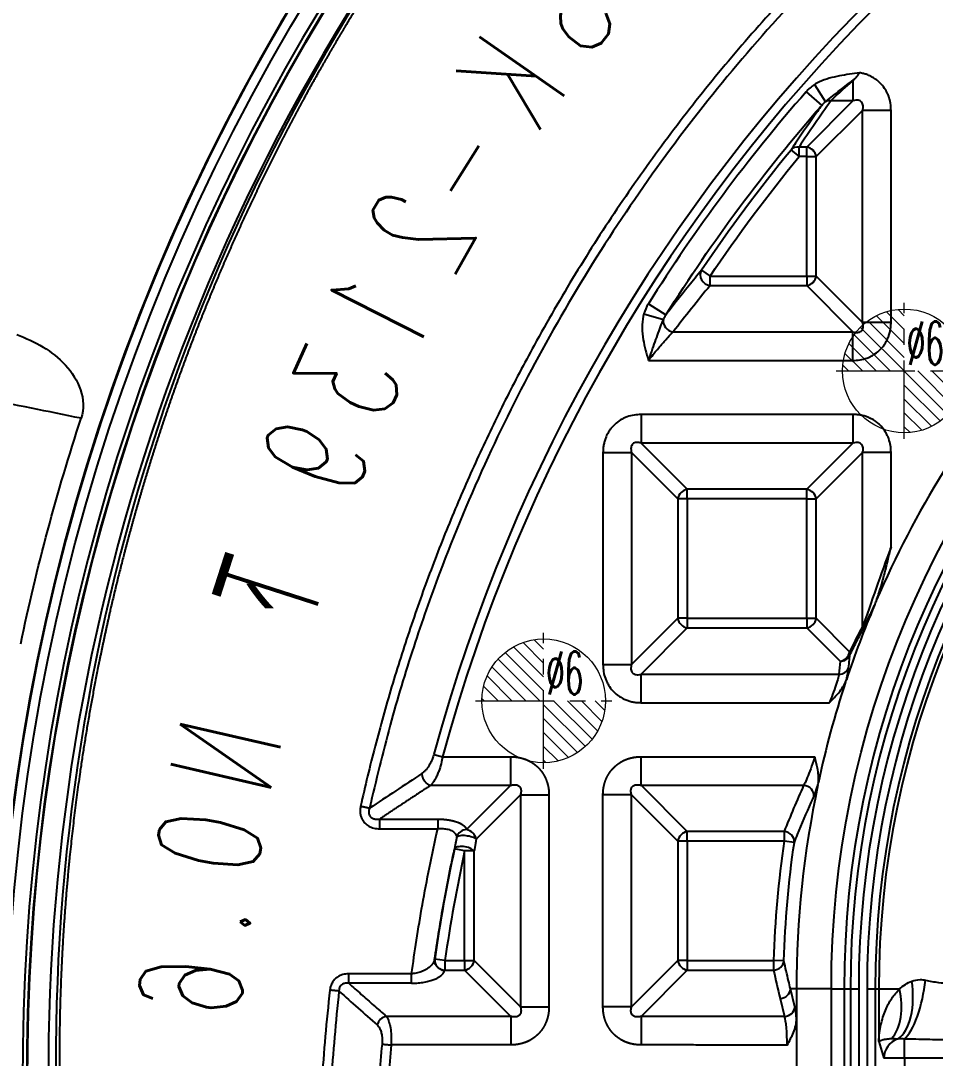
# Model space of a CAD drawing. Header units: millimetres. Extents: x 2595 to 3308, y 1499 to 1823.
# Drawn here: x 3048.6 to 3093, y 1670.2 to 1720.5 of the extents above; entities that cross this region are included whole.
import ezdxf
from ezdxf.lldxf.tags import DXFTag

# ---------------------------------------------------------------- set-up
doc = ezdxf.new("R2010")
doc.units = ezdxf.units.MM
doc.linetypes.add('CENTER', pattern=[2, 1.25, -0.25, 0.25, -0.25])
doc.layers.add('5', color=7, linetype='Continuous', true_color=0xffffff)
doc.layers.add('epin', color=13, linetype='Continuous', lineweight=9)
doc.layers.add('尺寸线层', color=3, linetype='Continuous', lineweight=18)
doc.styles.add('TXT05', font='txt.shx', dxfattribs={"width": 0.5, "bigfont": 'gbcbig.shx'})
doc.styles.add('标准', font='simplex.shx', dxfattribs={"width": 0.667, "bigfont": 'gbcbig.shx'})
tags = doc.linetypes.add('DASHED', pattern=[25.72, 12.86, -12.86]).pattern_tags.tags
tags[6:7] = [DXFTag(74, 4), DXFTag(75, 0), DXFTag(340, '0'), DXFTag(46, 0.0), DXFTag(50, 0.0), DXFTag(44, 0.0), DXFTag(45, 0.0)]
tags[4:5] = [DXFTag(74, 4), DXFTag(75, 0), DXFTag(340, '0'), DXFTag(46, 0.0), DXFTag(50, 0.0), DXFTag(44, 0.0), DXFTag(45, 0.0)]

# ---------------------------------------------------------------- blocks, each defined once
blk = doc.blocks.new('epin_ejp_6')
at = {"layer": 'epin'}
h = blk.add_hatch(dxfattribs=at)
h.set_pattern_fill('_ANSI31', color=123, scale=0.15, angle=90, style=0)
h.set_pattern_definition([(135, (-2656.51364, 153.2396), (-0.336759605, -0.336759605), [])])
h.paths.add_polyline_path([(0, 3, 0.414214), (-3, 0), (0, 0)])
h.paths.add_polyline_path([(3, 0), (0, 0), (0, -3, 0.414214)])
at = {"layer": 'epin', "color": 1, "linetype": 'CENTER', "ltscale": 3.048}
for p, q in [((0, -3.3), (0, 3.3)), ((-3.3, 0), (3.3, 0))]:
    blk.add_line(p, q, dxfattribs=at)
at = {"layer": 'epin'}
blk.add_circle((0, 0), 3, dxfattribs=at)
at = {"layer": 'epin', "color": 6, "style": 'TXT05', "width": 0.5}
blk.add_text('%%c6', height=2.1, dxfattribs=at).set_placement((0.12, 0.3))

msp = doc.modelspace()

# ---------------------------------------------------------------- linework, layer by layer
at = {"layer": '5', "color": 7, "linetype": 'Continuous'}
for p, q in [((3086.737, 1717.033), (3087.493, 1716.371)), ((3087.139, 1717.38), (3087.67, 1716.548)), ((3086.767, 1714.351), (3089.011, 1716.594)), ((3089.011, 1716.594), (3087.936, 1716.594)), ((3087.229, 1713.889), (3089.473, 1716.132)), ((3090.859, 1716.132), (3089.473, 1716.132)), ((3089.473, 1705.85), (3089.473, 1716.132)), ((3090.859, 1705.85), (3090.859, 1716.132)), ((3086.005, 1714.207), (3086.394, 1713.889)), ((3086.767, 1714.351), (3086.394, 1714.351)), ((3086.394, 1713.889), (3086.394, 1714.351)), ((3086.767, 1713.889), (3086.394, 1713.889)), ((3086.767, 1713.889), (3086.767, 1714.351)), ((3086.767, 1713.889), (3087.229, 1713.889)), ((3086.767, 1708.094), (3086.767, 1713.889)), ((3087.229, 1708.094), (3087.229, 1713.889)), ((3081.658, 1708.375), (3082.074, 1708.094)), ((3082.074, 1708.094), (3086.767, 1708.094)), ((3082.074, 1707.631), (3082.074, 1708.094)), ((3086.767, 1708.094), (3087.229, 1708.094)), ((3086.767, 1708.094), (3086.767, 1707.631)), ((3087.229, 1708.094), (3089.473, 1705.85)), ((3082.074, 1707.631), (3086.767, 1707.631)), ((3086.767, 1707.631), (3089.011, 1705.388)), ((3079.081, 1706.743), (3079.932, 1706.209)), ((3078.866, 1706.266), (3079.813, 1705.989)), ((3080.287, 1705.388), (3089.011, 1705.388)), ((3089.011, 1704.002), (3089.011, 1705.388)), ((3079.09, 1704.002), (3089.011, 1704.002)), ((3089.011, 1701.381), (3078.729, 1701.381)), ((3078.729, 1701.381), (3078.729, 1699.995)), ((3080.972, 1697.752), (3078.729, 1699.995)), ((3089.011, 1699.995), (3078.729, 1699.995)), ((3086.767, 1697.752), (3089.011, 1699.995)), ((3076.88, 1699.533), (3076.88, 1689.251)), ((3078.267, 1699.533), (3078.267, 1689.251)), ((3080.51, 1697.29), (3078.267, 1699.533)), ((3087.229, 1697.29), (3089.473, 1699.533)), ((3090.859, 1699.533), (3089.473, 1699.533)), ((3089.473, 1691.104), (3089.473, 1699.533)), ((3080.51, 1697.29), (3080.51, 1691.495)), ((3080.972, 1697.29), (3080.51, 1697.29)), ((3080.972, 1697.29), (3080.972, 1697.752)), ((3086.767, 1697.752), (3080.972, 1697.752)), ((3080.972, 1697.29), (3080.972, 1691.495)), ((3086.767, 1697.29), (3080.972, 1697.29)), ((3086.767, 1697.29), (3086.767, 1697.752)), ((3086.767, 1697.29), (3087.229, 1697.29)), ((3086.767, 1691.495), (3086.767, 1697.29)), ((3087.229, 1691.495), (3087.229, 1697.29)), ((3080.51, 1691.495), (3078.267, 1689.251)), ((3080.972, 1691.495), (3080.51, 1691.495)), ((3080.972, 1691.495), (3080.972, 1691.032)), ((3080.972, 1691.495), (3086.767, 1691.495)), ((3086.767, 1691.495), (3087.229, 1691.495)), ((3086.767, 1691.495), (3086.767, 1691.032)), ((3087.229, 1691.495), (3088.848, 1689.876)), ((3080.972, 1691.032), (3078.729, 1688.789)), ((3080.972, 1691.032), (3086.767, 1691.032)), ((3086.767, 1691.032), (3088.386, 1689.413)), ((3076.88, 1689.251), (3078.267, 1689.251)), ((3078.729, 1688.789), (3088.328, 1688.789)), ((3078.729, 1687.403), (3087.865, 1687.403)), ((3068.673, 1684.898), (3069.102, 1684.782)), ((3069.102, 1684.782), (3072.412, 1684.782)), ((3078.729, 1684.782), (3087.155, 1684.782)), ((3068.523, 1683.396), (3072.412, 1683.396)), ((3070.262, 1681.247), (3072.412, 1683.396)), ((3080.972, 1681.153), (3078.729, 1683.396)), ((3078.729, 1683.396), (3086.618, 1683.396)), ((3070.724, 1680.784), (3072.874, 1682.934)), ((3072.874, 1682.934), (3072.874, 1672.652)), ((3074.26, 1682.934), (3074.26, 1672.652)), ((3076.88, 1672.652), (3076.88, 1682.934)), ((3080.51, 1680.691), (3078.267, 1682.934)), ((3078.267, 1672.652), (3078.267, 1682.934)), ((3066.04, 1681.758), (3068.861, 1681.758)), ((3066.04, 1681.758), (3066.04, 1681.29)), ((3068.861, 1681.758), (3068.861, 1681.29)), ((3066.04, 1681.29), (3068.861, 1681.29)), ((3080.972, 1680.691), (3080.51, 1680.691)), ((3080.51, 1680.691), (3080.51, 1674.896)), ((3085.671, 1681.153), (3080.972, 1681.153)), ((3080.972, 1680.691), (3080.972, 1681.153)), ((3085.671, 1680.691), (3080.972, 1680.691)), ((3080.972, 1680.691), (3080.972, 1674.896)), ((3085.671, 1681.153), (3085.671, 1680.691)), ((3086.166, 1680.617), (3085.671, 1680.691)), ((3070.168, 1680.213), (3069.677, 1680.318)), ((3070.63, 1680.213), (3070.168, 1680.213)), ((3070.168, 1674.896), (3070.168, 1680.213)), ((3070.63, 1674.896), (3070.63, 1680.213)), ((3069.211, 1674.896), (3068.714, 1674.968)), ((3069.211, 1674.896), (3070.168, 1674.896)), ((3069.211, 1674.896), (3069.211, 1674.433)), ((3070.168, 1674.896), (3070.168, 1674.433)), ((3070.168, 1674.896), (3070.63, 1674.896)), ((3070.63, 1674.896), (3072.874, 1672.652)), ((3080.51, 1674.896), (3078.267, 1672.652)), ((3080.972, 1674.896), (3080.51, 1674.896)), ((3080.972, 1674.896), (3085.16, 1674.896)), ((3080.972, 1674.896), (3080.972, 1674.433)), ((3085.16, 1674.896), (3085.16, 1674.433)), ((3085.66, 1674.881), (3085.16, 1674.896)), ((3064.541, 1673.797), (3064.541, 1674.253)), ((3067.596, 1674.253), (3064.541, 1674.253)), ((3069.211, 1674.433), (3070.168, 1674.433)), ((3070.168, 1674.433), (3072.412, 1672.19)), ((3080.972, 1674.433), (3078.729, 1672.19)), ((3080.972, 1674.433), (3085.16, 1674.433)), ((3067.596, 1673.797), (3064.541, 1673.797)), ((3086.19, 1672.652), (3085.978, 1673.518)), ((3087.961, 1629.254), (3087.961, 1673.518)), ((3088.582, 1673.518), (3088.582, 1629.254)), ((3088.582, 1673.518), (3088.887, 1673.518)), ((3088.887, 1673.518), (3089.289, 1673.518)), ((3088.887, 1673.518), (3088.887, 1629.254)), ((3089.289, 1673.518), (3089.289, 1629.254)), ((3089.692, 1673.518), (3089.692, 1629.254)), ((3089.692, 1673.518), (3090.094, 1673.518)), ((3090.094, 1673.518), (3090.094, 1629.254)), ((3090.094, 1673.518), (3090.263, 1673.518)), ((3090.263, 1673.518), (3091.264, 1673.518)), ((3090.263, 1673.518), (3090.263, 1670.97)), ((3085.478, 1673.055), (3085.69, 1672.19)), ((3072.412, 1672.19), (3066.365, 1672.19)), ((3085.69, 1672.19), (3078.729, 1672.19)), ((3091.508, 1670.158), (3091.508, 1671.108)), ((3072.412, 1670.804), (3066.602, 1670.804)), ((3090.263, 1670.97), (3090.504, 1670.158)), ((3091.508, 1670.158), (3090.504, 1670.158)), ((3095.848, 1670.158), (3091.508, 1670.158)), ((3091.508, 1670.158), (3091.508, 1667.635))]:
    msp.add_line(p, q, dxfattribs=at)
at = {"layer": '5', "color": 7, "linetype": 'Continuous', "extrusion": (0, 0, -1)}
for centre, radius, start, end in [((-3148.002, 1669.494), 100.07, 313.95835, 233.17746), ((-3148.002, 1669.494), 99.038, 313.97894, 78.94), ((-3133.918, 1673.518), 45.957, 360, 90), ((-3148.002, 1663.458), 80.382, 32.1306, 41.16873), ((-3148.002, 1663.458), 79.617, 34.09967, 39.30282), ((-3148.002, 1669.494), 101.52, 11.80212, 18.19788), ((-3133.918, 1673.518), 48.277, 1.6189, 8.4563)]:
    msp.add_arc(centre, radius, start, end, dxfattribs=at)
at = {"layer": '5', "color": 7, "linetype": 'DASHED'}
for radius, start, end in [(100.573, 306.62661, 226.18317), (100.572, 306.62578, 226.19708)]:
    msp.add_arc((3148.002, 1669.494), radius, start, end, dxfattribs=at)
at = {"layer": '5', "color": 7, "linetype": 'Continuous'}
for centre, radius, start, end in [((3148.002, 1669.494), 100.547, 306.63636, 233.36364), ((3148.002, 1669.494), 99.282, 100.95124, 226.04921), ((3148.002, 1669.494), 99.081, 101.04979, 226.04537), ((3148.002, 1663.458), 82.176, 105.12421, 164.87579), ((3148.002, 1663.458), 81.732, 105.12421, 164.87579), ((3148.002, 1669.494), 98.032, 142.30314, 226.03062), ((3133.918, 1673.518), 45.336, 90, 180), ((3133.918, 1673.518), 45.032, 90, 180), ((3133.918, 1673.518), 44.63, 90, 180), ((3133.918, 1673.518), 44.226, 90, 180), ((3148.002, 1663.458), 81.386, 138.83127, 147.8694), ((3133.918, 1673.518), 43.824, 90, 180), ((3133.918, 1673.518), 43.656, 90, 180), ((3148.002, 1663.458), 80.119, 140.69718, 145.90033), ((3133.918, 1673.518), 47.654, 139.8104, 156.7202), ((3133.918, 1673.518), 47.647, 156.9997, 161.6652), ((3133.918, 1673.518), 47.654, 161.8108, 167.8606), ((3133.918, 1673.518), 47.647, 168.0074, 180), ((3133.918, 1673.518), 48.777, 171.5437, 178.3811), ((3148.002, 1663.458), 80.119, 167.8624, 171.74012), ((3148.002, 1663.458), 79.617, 167.85142, 171.74012), ((3148.002, 1663.458), 82.176, 174.84318, 177.07028), ((3148.002, 1663.458), 81.732, 174.84318, 177.07028)]:
    msp.add_arc(centre, radius, start, end, dxfattribs=at)
for centre, major_axis, ratio, start_param, end_param in [((3148.002, 1673.015), (0, -74.576), 0.992534, 4.088306, 4.1249), ((3087.936, 1716.132), (-0.409, 0.292), 0.884248, 5.275996, 5.857042), ((3086.394, 1713.889), (-0.42, 0.277), 0.889007, 5.243635, 6.168638), ((3086.767, 1713.889), (0.356, -0.356), 0.854588, 0.863645, 2.277948), ((3082.074, 1708.094), (-0.388, 0.32), 0.873673, 0.107782, 2.19495), ((3086.767, 1708.094), (-0.356, -0.356), 0.854588, 0.863645, 2.277948), ((3148.002, 1652.464), (0, 86.346), 0.992534, 0.877712, 0.91103), ((3080.287, 1705.85), (-0.399, 0.307), 0.879061, 0.416933, 2.165799), ((3080.972, 1697.29), (0.356, 0.356), 0.854588, 0.863645, 2.277948), ((3086.767, 1697.29), (0.356, -0.356), 0.854588, 0.863645, 2.277948), ((3080.972, 1691.495), (-0.356, 0.356), 0.854588, 0.863645, 2.277948), ((3086.767, 1691.495), (-0.356, -0.356), 0.854588, 0.863645, 2.277948), ((3124.691, 1673.518), (39.614, 0), 0.969623, 2.666008, 2.701668), ((3089.011, 1691.104), (0.444, -0.236), 0.737394, 0.155375, 0.624222), ((3088.386, 1689.876), (0.356, 0.356), 0.854588, 4.005238, 5.41954), ((3088.386, 1689.876), (0.453, -0.22), 0.712807, 0.149594, 0.597873), ((3133.918, 1684.602), (0, -47.204), 0.969623, 4.610279, 4.623564), ((3088.386, 1689.876), (0.501, -0.05), 0.918067, 4.803348, 6.016352), ((3088.328, 1689.251), (0.501, -0.043), 0.91824, 4.791515, 6.016076), ((3133.918, 1660.833), (0, -53.748), 0.969623, 4.279165, 4.324687), ((3086.618, 1682.934), (0.459, -0.206), 0.904703, 0.247877, 1.956241), ((3070.262, 1680.784), (0.483, 0.141), 0.912758, 1.310935, 2.601167), ((3070.262, 1680.784), (-0.356, 0.356), 0.854588, 4.005217, 5.41954), ((3080.972, 1680.691), (0.356, 0.356), 0.854588, 0.863645, 2.277948), ((3085.671, 1680.691), (0.468, -0.185), 0.907749, 0.251819, 1.915854), ((3069.211, 1674.896), (0.486, -0.13), 0.913658, 3.270704, 4.952882), ((3070.168, 1674.896), (-0.356, -0.356), 0.854588, 0.863645, 2.277948), ((3080.972, 1674.896), (-0.356, 0.356), 0.854588, 0.863645, 2.277948), ((3085.16, 1674.896), (0.492, 0.106), 0.915437, 4.516784, 6.020449), ((3133.918, 1685.658), (0, -51.523), 0.969622, 4.932009, 4.959502), ((3085.478, 1673.518), (0.489, 0.12), 0.914519, 4.492315, 6.021833), ((3085.69, 1672.652), (0.489, 0.12), 0.914519, 4.492315, 6.021833), ((3086.106, 1670.804), (0, -2.012), 0.105104, 2.253084, 2.735758), ((3066.365, 1671.728), (0.331, 0.378), 0.837527, 0.80745, 2.107858), ((3085.606, 1670.804), (0, -1.509), 0.140139, 1.565338, 2.735758), ((3091.508, 1670.158), (0.964, 0.287), 0.983499, 1.601806, 2.848113)]:
    msp.add_ellipse(centre, major_axis=major_axis, ratio=ratio, start_param=start_param, end_param=end_param, dxfattribs=at)
for points, degree, knots in [([(3129.373, 1746.77), (3128.884, 1746.658), (3127.908, 1746.433), (3125.966, 1745.94), (3123.557, 1745.263), (3120.696, 1744.347), (3116.926, 1742.993), (3113.231, 1741.439), (3109.627, 1739.692), (3104.321, 1736.886), (3099.262, 1733.608), (3094.534, 1729.913), (3092.235, 1727.982), (3090.006, 1725.971), (3087.611, 1723.652), (3085.083, 1720.993), (3082.466, 1717.968), (3079.995, 1714.822), (3078.061, 1712.108), (3076.592, 1709.883), (3075.53, 1708.19), (3074.509, 1706.472), (3073.365, 1704.441), (3072.126, 1702.082), (3070.827, 1699.381), (3069.624, 1696.636), (3068.519, 1693.851), (3067.513, 1691.03), (3066.608, 1688.176), (3065.938, 1685.772), (3065.451, 1683.836), (3065.229, 1682.862), (3065.118, 1682.375)], 3, [0, 0, 0, 0, 0.015671, 0.031323, 0.062599, 0.093882, 0.125181, 0.187762, 0.21905, 0.250334, 0.375349, 0.406621, 0.43789, 0.469156, 0.500417, 0.542089, 0.583754, 0.625411, 0.667063, 0.687888, 0.708711, 0.729532, 0.750352, 0.781575, 0.812791, 0.844003, 0.875216, 0.906422, 0.937608, 0.968783, 0.984383, 1, 1, 1, 1]), ([(3129.47, 1746.342), (3127.542, 1745.867), (3123.673, 1744.914), (3118.027, 1742.972), (3112.506, 1740.659), (3105.398, 1737.058), (3097.008, 1731.624), (3087.979, 1723.762), (3080.151, 1714.713), (3074.78, 1706.367), (3071.203, 1699.265), (3069.178, 1694.43), (3067.65, 1690.067), (3066.497, 1686.264), (3065.871, 1683.629), (3065.551, 1682.282)], 3, [0, 0, 0, 0, 0.062362, 0.1252, 0.187404, 0.250379, 0.375434, 0.500449, 0.625398, 0.750287, 0.811235, 0.875174, 0.914887, 0.956496, 1, 1, 1, 1]), ([(3073.758, 1733.282), (3072.625, 1731.951), (3071.544, 1730.585), (3070.409, 1729.15), (3069.327, 1727.671), (3068.767, 1726.906), (3068.221, 1726.129), (3067.661, 1725.332), (3067.119, 1724.526), (3065.99, 1722.851), (3064.937, 1721.137), (3063.83, 1719.337), (3062.804, 1717.491), (3062.166, 1716.344), (3061.558, 1715.176), (3061.144, 1714.383), (3060.744, 1713.58), (3060.237, 1712.56), (3059.752, 1711.529), (3059.259, 1710.479), (3058.792, 1709.42), (3058.316, 1708.342), (3057.869, 1707.257), (3057.413, 1706.153), (3056.987, 1705.045), (3056.557, 1703.925), (3056.152, 1702.787), (3055.746, 1701.645), (3055.367, 1700.489), (3054.986, 1699.328), (3054.634, 1698.157), (3054.28, 1696.979), (3053.956, 1695.795), (3053.63, 1694.604), (3053.336, 1693.41), (3053.04, 1692.212), (3052.511, 1689.802), (3052.276, 1688.588), (3052.042, 1687.377), (3051.635, 1684.941), (3051.29, 1682.497), (3050.865, 1678.821), (3050.706, 1676.368), (3050.547, 1673.912), (3050.513, 1671.45), (3050.479, 1668.986), (3050.57, 1666.511)], 2, [0, 0, 0, 0.0625, 0.0625, 0.125, 0.125, 0.15625, 0.15625, 0.1875, 0.1875, 0.25, 0.25, 0.3125, 0.3125, 0.35, 0.35, 0.375, 0.375, 0.40625, 0.40625, 0.4375, 0.4375, 0.46875, 0.46875, 0.5, 0.5, 0.53125, 0.53125, 0.5625, 0.5625, 0.59375, 0.59375, 0.625, 0.625, 0.65625, 0.65625, 0.6875, 0.71875, 0.71875, 0.75, 0.78125, 0.8125, 0.875, 0.875, 0.9375, 0.9375, 1, 1, 1]), ([(3070.432, 1729.437), (3063.611, 1720.521), (3058.341, 1710.418), (3051.527, 1689.018), (3049.984, 1677.726), (3050.396, 1666.504)], 3, [0, 0, 0, 0, 0.5, 0.5, 1, 1, 1, 1]), ([(3089.335, 1717.955), (3089.006, 1717.91), (3088.678, 1717.863), (3088.02, 1717.736), (3087.687, 1717.657), (3087.298, 1717.473), (3087.217, 1717.429), (3087.139, 1717.38)], 3, [0, 0, 0, 0, 0.435312, 0.435312, 0.879712, 0.879712, 1, 1, 1, 1]), ([(3089.116, 1717.678), (3089.136, 1717.7), (3089.176, 1717.743), (3089.222, 1717.8), (3089.258, 1717.847), (3089.284, 1717.883), (3089.31, 1717.918), (3089.327, 1717.943), (3089.335, 1717.955)], 3, [0, 0, 0, 0, 0.249974, 0.499971, 0.624953, 0.749981, 0.875007, 1, 1, 1, 1]), ([(3090.859, 1716.132), (3090.854, 1716.246), (3090.843, 1716.476), (3090.768, 1716.756), (3090.679, 1716.97), (3090.567, 1717.178), (3090.424, 1717.37), (3090.25, 1717.538), (3090.121, 1717.639), (3089.965, 1717.74), (3089.797, 1717.825), (3089.606, 1717.896), (3089.488, 1717.924), (3089.432, 1717.937)], 3, [0, 0, 0, 0, 0.137333, 0.275831, 0.34556, 0.415685, 0.55821, 0.631293, 0.705373, 0.755155, 0.855041, 0.930131, 1, 1, 1, 1]), ([(3087.67, 1716.548), (3087.71, 1716.581), (3087.75, 1716.613), (3088, 1716.812), (3088.227, 1716.99), (3088.677, 1717.342), (3088.895, 1717.511), (3089.116, 1717.678)], 3, [0, 0, 0, 0, 0.093586, 0.093586, 0.585797, 0.585797, 1, 1, 1, 1]), ([(3087.936, 1716.594), (3087.999, 1716.66), (3088.091, 1716.749), (3088.303, 1716.946), (3088.426, 1717.057), (3088.7, 1717.297), (3088.854, 1717.429), (3089.011, 1717.561)], 3, [0, 0, 0, 0, 0.313756, 0.313756, 0.638339, 0.638339, 1, 1, 1, 1]), ([(3089.011, 1717.561), (3089.041, 1717.596), (3089.076, 1717.636), (3089.112, 1717.674), (3089.116, 1717.678)], 3, [0, 0, 0, 0, 0.889837, 1, 1, 1, 1]), ([(3089.473, 1716.132), (3089.482, 1716.17), (3089.5, 1716.243), (3089.505, 1716.351), (3089.486, 1716.45), (3089.438, 1716.535), (3089.358, 1716.596), (3089.257, 1716.624), (3089.137, 1716.625), (3089.056, 1716.605), (3089.011, 1716.594)], 3, [0, 0, 0, 0, 0.147174, 0.276121, 0.386166, 0.48296, 0.579882, 0.691662, 0.82731, 1, 1, 1, 1]), ([(3087.493, 1716.371), (3087.423, 1716.274), (3087.354, 1716.176), (3086.924, 1715.566), (3086.571, 1715.053), (3086.152, 1714.428), (3086.078, 1714.317), (3086.005, 1714.207)], 3, [0, 0, 0, 0, 0.13537, 0.13537, 0.846931, 0.846931, 1, 1, 1, 1]), ([(3081.658, 1708.375), (3081.554, 1708.249), (3081.451, 1708.122), (3080.935, 1707.489), (3080.531, 1706.981), (3080.067, 1706.384), (3080, 1706.296), (3079.932, 1706.209)], 3, [0, 0, 0, 0, 0.175763, 0.175763, 0.878845, 0.878845, 1, 1, 1, 1]), ([(3078.866, 1706.266), (3078.855, 1706.228), (3078.844, 1706.188), (3078.75, 1705.778), (3078.769, 1705.383), (3078.833, 1705.009), (3078.89, 1704.67), (3078.983, 1704.337), (3079.089, 1704.007), (3079.089, 1704.004), (3079.09, 1704.002)], 3, [0, 0, 0, 0, 0.051899, 0.051899, 0.550536, 0.550536, 0.550536, 0.996685, 0.996685, 1, 1, 1, 1]), ([(3079.09, 1704.002), (3079.091, 1704.005), (3079.092, 1704.008), (3079.116, 1704.077), (3079.139, 1704.143), (3079.272, 1704.522), (3079.385, 1704.833), (3079.594, 1705.409), (3079.682, 1705.674), (3079.796, 1705.95), (3079.805, 1705.97), (3079.813, 1705.989)], 3, [0, 0, 0, 0, 0.004192, 0.004192, 0.094538, 0.094538, 0.529732, 0.529732, 0.966738, 0.966738, 1, 1, 1, 1]), ([(3089.011, 1704.002), (3089.125, 1704.007), (3089.355, 1704.018), (3089.635, 1704.093), (3089.849, 1704.182), (3090.056, 1704.293), (3090.248, 1704.437), (3090.416, 1704.61), (3090.518, 1704.74), (3090.619, 1704.896), (3090.704, 1705.064), (3090.776, 1705.261), (3090.823, 1705.447), (3090.853, 1705.645), (3090.857, 1705.781), (3090.859, 1705.85)], 3, [0, 0, 0, 0, 0.117404, 0.235804, 0.295415, 0.355364, 0.477207, 0.539685, 0.603015, 0.645573, 0.730964, 0.795158, 0.860435, 0.928322, 1, 1, 1, 1]), ([(3089.011, 1705.388), (3089.049, 1705.379), (3089.121, 1705.361), (3089.23, 1705.356), (3089.328, 1705.374), (3089.414, 1705.422), (3089.475, 1705.503), (3089.503, 1705.604), (3089.504, 1705.724), (3089.484, 1705.805), (3089.473, 1705.85)], 3, [0, 0, 0, 0, 0.147174, 0.276121, 0.386166, 0.48296, 0.579882, 0.691662, 0.82731, 1, 1, 1, 1]), ([(3079.09, 1704.002), (3079.147, 1704.074), (3079.204, 1704.146), (3079.402, 1704.393), (3079.545, 1704.565), (3079.799, 1704.863), (3079.915, 1704.994), (3080.121, 1705.22), (3080.214, 1705.318), (3080.287, 1705.388)], 3, [0, 0, 0, 0, 0.128826, 0.128826, 0.448094, 0.448094, 0.726799, 0.726799, 1, 1, 1, 1]), ([(3048.44, 1705.253), (3049.326, 1704.934), (3050.154, 1704.462), (3051.435, 1703.093), (3051.857, 1702.103), (3051.56, 1701.198)], 3, [0, 0, 0, 0, 0.5, 0.5, 1, 1, 1, 1]), ([(3051.56, 1701.198), (3049.954, 1701.523), (3048.348, 1701.848), (3045.439, 1702.436), (3044.137, 1702.699), (3042.835, 1702.962)], 3, [0, 0, 0, 0, 0.5522, 0.5522, 1, 1, 1, 1]), ([(3078.729, 1701.381), (3078.615, 1701.376), (3078.385, 1701.365), (3078.105, 1701.29), (3077.891, 1701.201), (3077.683, 1701.09), (3077.491, 1700.946), (3077.323, 1700.773), (3077.222, 1700.643), (3077.121, 1700.487), (3077.036, 1700.32), (3076.964, 1700.123), (3076.917, 1699.936), (3076.886, 1699.739), (3076.882, 1699.603), (3076.88, 1699.533)], 3, [0, 0, 0, 0, 0.117404, 0.235804, 0.295415, 0.355364, 0.477207, 0.539685, 0.603015, 0.645573, 0.730964, 0.795158, 0.860435, 0.928322, 1, 1, 1, 1]), ([(3090.859, 1699.533), (3090.854, 1699.647), (3090.843, 1699.877), (3090.768, 1700.157), (3090.679, 1700.371), (3090.567, 1700.579), (3090.424, 1700.771), (3090.25, 1700.939), (3090.121, 1701.04), (3089.965, 1701.141), (3089.797, 1701.226), (3089.6, 1701.298), (3089.414, 1701.345), (3089.216, 1701.376), (3089.08, 1701.379), (3089.011, 1701.381)], 3, [0, 0, 0, 0, 0.117404, 0.235804, 0.295415, 0.355364, 0.477207, 0.539685, 0.603015, 0.645573, 0.730964, 0.795158, 0.860435, 0.928322, 1, 1, 1, 1]), ([(3078.729, 1699.995), (3078.691, 1700.005), (3078.618, 1700.023), (3078.509, 1700.027), (3078.411, 1700.009), (3078.326, 1699.961), (3078.265, 1699.88), (3078.236, 1699.779), (3078.236, 1699.659), (3078.256, 1699.578), (3078.267, 1699.533)], 3, [0, 0, 0, 0, 0.147174, 0.276121, 0.386166, 0.48296, 0.579882, 0.691662, 0.82731, 1, 1, 1, 1]), ([(3089.473, 1699.533), (3089.482, 1699.571), (3089.5, 1699.644), (3089.505, 1699.752), (3089.486, 1699.851), (3089.438, 1699.936), (3089.358, 1699.997), (3089.257, 1700.025), (3089.137, 1700.026), (3089.056, 1700.006), (3089.011, 1699.995)], 3, [0, 0, 0, 0, 0.147174, 0.276121, 0.386166, 0.48296, 0.579882, 0.691662, 0.82731, 1, 1, 1, 1]), ([(3090.856, 1694.948), (3090.608, 1694.284), (3090.367, 1693.617), (3089.904, 1692.307), (3089.675, 1691.612), (3089.473, 1691.104)], 3, [0, 0, 0, 0, 0.5, 0.5, 1, 1, 1, 1]), ([(3090.144, 1692.351), (3090.217, 1692.564), (3090.363, 1692.988), (3090.537, 1693.639), (3090.673, 1694.184), (3090.778, 1694.62), (3090.83, 1694.839), (3090.856, 1694.948)], 3, [0, 0, 0, 0, 0.249988, 0.499865, 0.749986, 0.875062, 1, 1, 1, 1]), ([(3089.476, 1690.922), (3089.567, 1691.092), (3089.675, 1691.319), (3089.874, 1691.738), (3089.966, 1691.935), (3090.059, 1692.135)], 3, [0, 0, 0, 0, 0.55425, 0.55425, 1, 1, 1, 1]), ([(3088.857, 1689.706), (3088.959, 1689.917), (3089.063, 1690.124), (3089.269, 1690.529), (3089.372, 1690.727), (3089.476, 1690.922)], 3, [0, 0, 0, 0, 0.504824, 0.504824, 1, 1, 1, 1]), ([(3076.88, 1689.251), (3076.886, 1689.137), (3076.896, 1688.907), (3076.972, 1688.627), (3077.061, 1688.413), (3077.172, 1688.205), (3077.316, 1688.014), (3077.489, 1687.845), (3077.618, 1687.744), (3077.775, 1687.643), (3077.942, 1687.558), (3078.139, 1687.486), (3078.326, 1687.439), (3078.523, 1687.409), (3078.659, 1687.405), (3078.729, 1687.403)], 3, [0, 0, 0, 0, 0.117404, 0.235804, 0.295415, 0.355364, 0.477207, 0.539685, 0.603015, 0.645573, 0.730964, 0.795158, 0.860435, 0.928322, 1, 1, 1, 1]), ([(3078.267, 1689.251), (3078.257, 1689.213), (3078.239, 1689.141), (3078.235, 1689.032), (3078.253, 1688.933), (3078.301, 1688.848), (3078.381, 1688.787), (3078.483, 1688.759), (3078.603, 1688.758), (3078.684, 1688.778), (3078.729, 1688.789)], 3, [0, 0, 0, 0, 0.147174, 0.276121, 0.386166, 0.48296, 0.579882, 0.691662, 0.82731, 1, 1, 1, 1]), ([(3088.801, 1689.088), (3088.812, 1689.219), (3088.824, 1689.351), (3088.843, 1689.557), (3088.85, 1689.632), (3088.857, 1689.706)], 3, [0, 0, 0, 0, 0.636749, 0.636749, 1, 1, 1, 1]), ([(3088.328, 1688.789), (3088.321, 1688.724), (3088.3, 1688.633), (3088.239, 1688.417), (3088.197, 1688.288), (3088.098, 1688.006), (3088.04, 1687.849), (3087.942, 1687.595), (3087.904, 1687.499), (3087.865, 1687.403)], 3, [0, 0, 0, 0, 0.27164, 0.27164, 0.545301, 0.545301, 0.830905, 0.830905, 1, 1, 1, 1]), ([(3088.69, 1688.506), (3088.71, 1688.589), (3088.728, 1688.668), (3088.774, 1688.883), (3088.794, 1689.003), (3088.801, 1689.088)], 3, [0, 0, 0, 0, 0.332128, 0.332128, 1, 1, 1, 1]), ([(3087.865, 1687.403), (3087.867, 1687.405), (3087.869, 1687.407), (3088.006, 1687.542), (3088.14, 1687.676), (3088.414, 1687.992), (3088.553, 1688.183), (3088.645, 1688.393)], 3, [0, 0, 0, 0, 0.00652, 0.00652, 0.453502, 0.453502, 1, 1, 1, 1]), ([(3069.102, 1684.782), (3069.078, 1684.669), (3069.028, 1684.42), (3068.931, 1684.119), (3068.833, 1683.877), (3068.742, 1683.693), (3068.657, 1683.556), (3068.583, 1683.458), (3068.543, 1683.417), (3068.523, 1683.396)], 3, [0, 0, 0, 0, 0.18772, 0.410197, 0.537429, 0.67691, 0.830281, 0.913057, 1, 1, 1, 1]), ([(3072.412, 1684.782), (3072.5, 1684.782), (3072.674, 1684.768), (3072.84, 1684.739), (3073.003, 1684.697), (3073.082, 1684.669), (3073.163, 1684.639), (3073.319, 1684.566), (3073.47, 1684.477), (3073.612, 1684.372), (3073.746, 1684.25), (3073.868, 1684.112), (3073.977, 1683.959), (3074.069, 1683.793), (3074.144, 1683.617), (3074.201, 1683.433), (3074.24, 1683.243), (3074.25, 1683.143), (3074.26, 1683.039), (3074.26, 1682.934)], 2, [0, 0, 0, 0.0625, 0.125, 0.1875, 0.25, 0.25, 0.3125, 0.375, 0.4375, 0.5, 0.5625, 0.625, 0.6875, 0.75, 0.8125, 0.875, 0.9375, 0.9375, 1, 1, 1]), ([(3076.88, 1682.934), (3076.88, 1683.022), (3076.895, 1683.196), (3076.923, 1683.362), (3076.966, 1683.526), (3076.994, 1683.605), (3077.023, 1683.685), (3077.097, 1683.842), (3077.186, 1683.992), (3077.291, 1684.135), (3077.413, 1684.268), (3077.551, 1684.39), (3077.704, 1684.499), (3077.87, 1684.592), (3078.045, 1684.666), (3078.229, 1684.723), (3078.42, 1684.762), (3078.52, 1684.772), (3078.624, 1684.782), (3078.729, 1684.782)], 2, [0, 0, 0, 0.0625, 0.125, 0.1875, 0.25, 0.25, 0.3125, 0.375, 0.4375, 0.5, 0.5625, 0.625, 0.6875, 0.75, 0.8125, 0.875, 0.9375, 0.9375, 1, 1, 1]), ([(3087.155, 1684.782), (3087.133, 1684.713), (3087.111, 1684.644), (3087.031, 1684.405), (3086.972, 1684.237), (3086.861, 1683.933), (3086.806, 1683.794), (3086.706, 1683.561), (3086.659, 1683.464), (3086.618, 1683.396)], 3, [0, 0, 0, 0, 0.117412, 0.117412, 0.415309, 0.415309, 0.708242, 0.708242, 1, 1, 1, 1]), ([(3087.33, 1683.539), (3087.357, 1683.767), (3087.334, 1684), (3087.256, 1684.411), (3087.208, 1684.593), (3087.157, 1684.777), (3087.156, 1684.78), (3087.155, 1684.782)], 3, [0, 0, 0, 0, 0.547518, 0.547518, 0.993585, 0.993585, 1, 1, 1, 1]), ([(3072.412, 1683.396), (3072.422, 1683.399), (3072.46, 1683.409), (3072.523, 1683.421), (3072.598, 1683.427), (3072.667, 1683.422), (3072.731, 1683.406), (3072.788, 1683.378), (3072.835, 1683.337), (3072.871, 1683.284), (3072.895, 1683.218), (3072.905, 1683.143), (3072.901, 1683.058), (3072.888, 1682.987), (3072.877, 1682.944), (3072.874, 1682.934)], 3, [0, 0, 0, 0, 0.031639, 0.1132, 0.192345, 0.27205, 0.352744, 0.434654, 0.518408, 0.6046, 0.692885, 0.7823, 0.872751, 0.968719, 1, 1, 1, 1]), ([(3078.267, 1682.934), (3078.264, 1682.944), (3078.254, 1682.982), (3078.241, 1683.045), (3078.236, 1683.12), (3078.241, 1683.19), (3078.257, 1683.254), (3078.285, 1683.31), (3078.326, 1683.357), (3078.379, 1683.393), (3078.445, 1683.417), (3078.52, 1683.427), (3078.605, 1683.424), (3078.676, 1683.41), (3078.719, 1683.399), (3078.729, 1683.396)], 3, [0, 0, 0, 0, 0.031639, 0.1132, 0.192345, 0.27205, 0.352744, 0.434654, 0.518408, 0.6046, 0.692885, 0.7823, 0.872751, 0.968719, 1, 1, 1, 1]), ([(3087.108, 1682.836), (3087.149, 1682.926), (3087.196, 1683.053), (3087.267, 1683.273), (3087.289, 1683.343), (3087.311, 1683.418)], 3, [0, 0, 0, 0, 0.704326, 0.704326, 1, 1, 1, 1]), ([(3086.166, 1680.617), (3086.218, 1680.747), (3086.27, 1680.876), (3086.534, 1681.524), (3086.754, 1682.042), (3087.025, 1682.651), (3087.067, 1682.744), (3087.108, 1682.836)], 3, [0, 0, 0, 0, 0.174936, 0.174936, 0.874712, 0.874712, 1, 1, 1, 1]), ([(3065.118, 1682.375), (3065.112, 1682.343), (3065.1, 1682.279), (3065.093, 1682.193), (3065.093, 1682.12), (3065.1, 1682.025), (3065.12, 1681.922), (3065.158, 1681.815), (3065.197, 1681.736), (3065.24, 1681.668), (3065.282, 1681.613), (3065.364, 1681.522), (3065.482, 1681.433), (3065.636, 1681.36), (3065.764, 1681.32), (3065.9, 1681.295), (3065.993, 1681.292), (3066.04, 1681.29)], 3, [0, 0, 0, 0, 0.059955, 0.117498, 0.155107, 0.192785, 0.290358, 0.342805, 0.398815, 0.450326, 0.486716, 0.524921, 0.671374, 0.750674, 0.832142, 0.914998, 1, 1, 1, 1]), ([(3065.551, 1682.282), (3065.541, 1682.251), (3065.521, 1682.194), (3065.509, 1682.105), (3065.515, 1682.016), (3065.54, 1681.943), (3065.576, 1681.888), (3065.614, 1681.847), (3065.663, 1681.811), (3065.723, 1681.782), (3065.793, 1681.761), (3065.871, 1681.75), (3065.954, 1681.748), (3066.011, 1681.755), (3066.04, 1681.758)], 3, [0, 0, 0, 0, 0.106093, 0.201493, 0.294293, 0.391863, 0.445415, 0.504079, 0.569349, 0.642117, 0.722224, 0.808913, 0.901448, 1, 1, 1, 1]), ([(3068.861, 1681.758), (3068.924, 1681.758), (3068.986, 1681.756), (3069.046, 1681.754), (3069.161, 1681.746), (3069.274, 1681.734), (3069.328, 1681.727), (3069.442, 1681.711), (3069.547, 1681.688), (3069.663, 1681.662), (3069.765, 1681.627), (3069.821, 1681.609), (3069.896, 1681.577), (3069.945, 1681.554), (3070.013, 1681.519), (3070.052, 1681.493), (3070.09, 1681.468), (3070.121, 1681.443), (3070.151, 1681.418), (3070.175, 1681.392), (3070.197, 1681.368), (3070.231, 1681.319), (3070.255, 1681.271), (3070.262, 1681.247)], 2, [0, 0, 0, 0.0625, 0.0625, 0.125, 0.1875, 0.25, 0.25, 0.375, 0.375, 0.5, 0.5, 0.5625, 0.59375, 0.625, 0.6875, 0.6875, 0.75, 0.75, 0.8125, 0.8125, 0.875, 0.9375, 1, 1, 1]), ([(3068.861, 1681.29), (3068.865, 1681.291), (3068.913, 1681.296), (3069.002, 1681.301), (3069.126, 1681.299), (3069.246, 1681.288), (3069.363, 1681.265), (3069.478, 1681.228), (3069.583, 1681.176), (3069.668, 1681.111), (3069.728, 1681.04), (3069.765, 1680.968), (3069.778, 1680.917), (3069.782, 1680.892), (3069.782, 1680.891)], 3, [0, 0, 0, 0, 0.007971, 0.10018, 0.187781, 0.27586, 0.36873, 0.470266, 0.581744, 0.695535, 0.80256, 0.901693, 0.996373, 1, 1, 1, 1]), ([(3069.782, 1680.891), (3069.777, 1680.863), (3069.768, 1680.809), (3069.749, 1680.701), (3069.726, 1680.576), (3069.704, 1680.458), (3069.688, 1680.371), (3069.68, 1680.331), (3069.676, 1680.31)], 3, [0, 0, 0, 0, 0.14131, 0.279388, 0.551721, 0.78923, 0.89176, 1, 1, 1, 1]), ([(3070.724, 1680.784), (3070.701, 1680.805), (3070.655, 1680.848), (3070.495, 1680.898), (3070.232, 1680.96), (3069.98, 1680.97), (3069.835, 1680.917), (3069.8, 1680.899), (3069.782, 1680.891)], 3, [0, 0, 0, 0, 0.124076, 0.251535, 0.499886, 0.748189, 0.873316, 1, 1, 1, 1]), ([(3070.724, 1680.784), (3070.701, 1680.625), (3070.666, 1680.411), (3070.642, 1680.275), (3070.63, 1680.213)], 2, [0, 0, 0, 0.5, 0.75, 1, 1, 1]), ([(3068.709, 1674.949), (3068.772, 1675.369), (3068.901, 1676.227), (3069.126, 1677.539), (3069.38, 1678.906), (3069.575, 1679.831), (3069.674, 1680.303)], 3, [0, 0, 0, 0, 0.233868, 0.478439, 0.734089, 1, 1, 1, 1]), ([(3070.63, 1680.213), (3070.571, 1680.261), (3070.452, 1680.357), (3070.103, 1680.448), (3069.847, 1680.415), (3069.72, 1680.396), (3069.692, 1680.341), (3069.676, 1680.31)], 3, [0, 0, 0, 0, 0.249009, 0.498092, 0.750812, 0.861507, 1, 1, 1, 1]), ([(3068.709, 1674.949), (3068.704, 1674.927), (3068.684, 1674.861), (3068.629, 1674.756), (3068.534, 1674.642), (3068.424, 1674.546), (3068.306, 1674.466), (3068.185, 1674.403), (3068.065, 1674.352), (3067.944, 1674.312), (3067.818, 1674.282), (3067.7, 1674.262), (3067.626, 1674.255), (3067.596, 1674.253)], 3, [0, 0, 0, 0, 0.067807, 0.202931, 0.325221, 0.436768, 0.537948, 0.628502, 0.710256, 0.787826, 0.86602, 0.946257, 1, 1, 1, 1]), ([(3069.189, 1674.378), (3069.129, 1674.407), (3069.014, 1674.46), (3068.798, 1674.601), (3068.703, 1674.787), (3068.708, 1674.913), (3068.709, 1674.949)], 3, [0, 0, 0, 0, 0.270361, 0.513969, 0.860225, 1, 1, 1, 1]), ([(3085.978, 1673.518), (3085.946, 1673.648), (3085.914, 1673.779), (3085.806, 1674.233), (3085.731, 1674.557), (3085.66, 1674.881)], 3, [0, 0, 0, 0, 0.287466, 0.287466, 1, 1, 1, 1]), ([(3064.541, 1674.253), (3064.513, 1674.253), (3064.441, 1674.251), (3064.326, 1674.234), (3064.22, 1674.205), (3064.133, 1674.17), (3064.058, 1674.132), (3063.987, 1674.087), (3063.917, 1674.032), (3063.852, 1673.97), (3063.787, 1673.891), (3063.729, 1673.799), (3063.681, 1673.696), (3063.645, 1673.583), (3063.633, 1673.503), (3063.627, 1673.463)], 3, [0, 0, 0, 0, 0.065114, 0.162027, 0.259824, 0.314326, 0.37291, 0.448808, 0.502978, 0.574867, 0.65158, 0.733175, 0.818892, 0.907452, 1, 1, 1, 1]), ([(3067.596, 1673.797), (3067.705, 1673.8), (3067.917, 1673.805), (3068.165, 1673.84), (3068.343, 1673.876), (3068.464, 1673.907), (3068.575, 1673.941), (3068.674, 1673.978), (3068.761, 1674.014), (3068.839, 1674.049), (3068.909, 1674.085), (3068.973, 1674.126), (3069.034, 1674.176), (3069.094, 1674.238), (3069.14, 1674.295), (3069.171, 1674.342), (3069.183, 1674.367), (3069.189, 1674.378)], 3, [0, 0, 0, 0, 0.138934, 0.2688, 0.331453, 0.392682, 0.452498, 0.510252, 0.564577, 0.613937, 0.660046, 0.709284, 0.768723, 0.841373, 0.920943, 0.960993, 1, 1, 1, 1]), ([(3069.211, 1674.433), (3069.213, 1674.442), (3069.211, 1674.429), (3069.209, 1674.424), (3069.194, 1674.397), (3069.189, 1674.378)], 2, [0, 0, 0, 0.25, 0.5, 0.5, 1, 1, 1]), ([(3064.541, 1673.797), (3064.501, 1673.8), (3064.411, 1673.806), (3064.29, 1673.778), (3064.192, 1673.72), (3064.123, 1673.645), (3064.075, 1673.539), (3064.07, 1673.459), (3064.068, 1673.416)], 3, [0, 0, 0, 0, 0.178882, 0.392994, 0.516899, 0.655289, 0.814829, 1, 1, 1, 1]), ([(3091.197, 1671.097), (3091.463, 1671.281), (3091.699, 1671.658), (3091.945, 1672.689), (3091.95, 1673.324), (3091.864, 1673.9)], 3, [0, 0, 0, 0, 0.5, 0.5, 1, 1, 1, 1]), ([(3091.264, 1673.518), (3091.356, 1673.596), (3091.534, 1673.748), (3091.757, 1673.851), (3091.864, 1673.9)], 3, [0, 0, 0, 0, 0.519221, 1, 1, 1, 1]), ([(3091.509, 1671.108), (3091.718, 1671.29), (3091.949, 1671.67), (3092.323, 1672.715), (3092.46, 1673.36), (3092.526, 1673.945)], 3, [0, 0, 0, 0, 0.5, 0.5, 1, 1, 1, 1]), ([(3091.864, 1673.9), (3091.996, 1673.938), (3092.208, 1673.998), (3092.439, 1673.959), (3092.527, 1673.945)], 3, [0, 0, 0, 0, 0.623033, 1, 1, 1, 1]), ([(3092.527, 1673.945), (3092.734, 1673.904), (3093.104, 1673.83), (3093.681, 1673.785), (3094.255, 1673.836), (3094.629, 1673.92), (3094.832, 1673.966)], 3, [0, 0, 0, 0, 0.277392, 0.496299, 0.726599, 1, 1, 1, 1]), ([(3063.627, 1673.463), (3063.549, 1672.716), (3063.392, 1671.222), (3063.172, 1668.225), (3063.124, 1665.972), (3063.091, 1664.47)], 3, [0, 0, 0, 0, 0.250042, 0.499946, 1, 1, 1, 1]), ([(3064.068, 1673.416), (3063.92, 1671.928), (3063.624, 1668.953), (3063.565, 1665.964), (3063.536, 1664.47)], 3, [0, 0, 0, 0, 0.500065, 1, 1, 1, 1]), ([(3090.263, 1670.97), (3090.272, 1671.109), (3090.291, 1671.38), (3090.362, 1671.773), (3090.458, 1672.138), (3090.615, 1672.572), (3090.85, 1673.053), (3091.132, 1673.369), (3091.264, 1673.518)], 3, [0, 0, 0, 0, 0.15283, 0.297152, 0.433074, 0.561004, 0.794393, 1, 1, 1, 1]), ([(3074.26, 1672.652), (3074.26, 1672.564), (3074.245, 1672.39), (3074.217, 1672.224), (3074.175, 1672.061), (3074.146, 1671.982), (3074.117, 1671.901), (3074.044, 1671.745), (3073.955, 1671.594), (3073.849, 1671.451), (3073.727, 1671.318), (3073.59, 1671.196), (3073.436, 1671.087), (3073.27, 1670.994), (3073.095, 1670.92), (3072.911, 1670.863), (3072.721, 1670.824), (3072.621, 1670.814), (3072.517, 1670.804), (3072.412, 1670.804)], 2, [0, 0, 0, 0.0625, 0.125, 0.1875, 0.25, 0.25, 0.3125, 0.375, 0.4375, 0.5, 0.5625, 0.625, 0.6875, 0.75, 0.8125, 0.875, 0.9375, 0.9375, 1, 1, 1]), ([(3072.874, 1672.652), (3072.877, 1672.642), (3072.887, 1672.604), (3072.899, 1672.541), (3072.905, 1672.466), (3072.9, 1672.396), (3072.884, 1672.333), (3072.855, 1672.276), (3072.815, 1672.229), (3072.761, 1672.193), (3072.696, 1672.169), (3072.62, 1672.159), (3072.536, 1672.163), (3072.465, 1672.176), (3072.422, 1672.187), (3072.412, 1672.19)], 3, [0, 0, 0, 0, 0.031639, 0.1132, 0.192345, 0.27205, 0.352744, 0.434654, 0.518408, 0.6046, 0.692885, 0.7823, 0.872751, 0.968719, 1, 1, 1, 1]), ([(3078.729, 1670.804), (3078.64, 1670.804), (3078.467, 1670.818), (3078.301, 1670.847), (3078.137, 1670.889), (3078.058, 1670.918), (3077.977, 1670.947), (3077.821, 1671.02), (3077.671, 1671.109), (3077.528, 1671.215), (3077.395, 1671.336), (3077.273, 1671.474), (3077.164, 1671.628), (3077.071, 1671.793), (3076.996, 1671.969), (3076.94, 1672.153), (3076.901, 1672.343), (3076.891, 1672.443), (3076.88, 1672.547), (3076.88, 1672.652)], 2, [0, 0, 0, 0.0625, 0.125, 0.1875, 0.25, 0.25, 0.3125, 0.375, 0.4375, 0.5, 0.5625, 0.625, 0.6875, 0.75, 0.8125, 0.875, 0.9375, 0.9375, 1, 1, 1]), ([(3078.729, 1672.19), (3078.718, 1672.187), (3078.681, 1672.177), (3078.618, 1672.165), (3078.543, 1672.159), (3078.473, 1672.164), (3078.409, 1672.18), (3078.353, 1672.208), (3078.306, 1672.249), (3078.269, 1672.303), (3078.246, 1672.368), (3078.236, 1672.443), (3078.239, 1672.528), (3078.252, 1672.599), (3078.264, 1672.642), (3078.267, 1672.652)], 3, [0, 0, 0, 0, 0.031639, 0.1132, 0.192345, 0.27205, 0.352744, 0.434654, 0.518408, 0.6046, 0.692885, 0.7823, 0.872751, 0.968719, 1, 1, 1, 1]), ([(3066.365, 1672.19), (3066.389, 1672.153), (3066.436, 1672.083), (3066.507, 1671.903), (3066.57, 1671.643), (3066.614, 1671.255), (3066.606, 1670.963), (3066.601, 1670.804)], 3, [0, 0, 0, 0, 0.14749, 0.280146, 0.51014, 0.732288, 1, 1, 1, 1]), ([(3085.818, 1670.796), (3085.928, 1670.996), (3086.095, 1671.301), (3086.245, 1671.736), (3086.262, 1671.964), (3086.271, 1672.072)], 3, [0, 0, 0, 0, 0.50021, 0.761786, 1, 1, 1, 1]), ([(3090.263, 1670.97), (3090.281, 1670.987), (3090.334, 1671.019), (3090.458, 1671.061), (3090.613, 1671.092), (3090.76, 1671.107), (3090.855, 1671.111), (3090.881, 1671.111)], 3, [0, 0, 0, 0, 0.266511, 0.50766, 0.726718, 0.926714, 1, 1, 1, 1]), ([(3090.881, 1671.111), (3090.93, 1671.112), (3091.022, 1671.112), (3091.141, 1671.102), (3091.197, 1671.097)], 3, [0, 0, 0, 0, 0.527672, 1, 1, 1, 1]), ([(3091.508, 1671.108), (3091.877, 1671.097), (3092.595, 1671.076), (3093.668, 1671.067), (3094.748, 1671.075), (3095.474, 1671.097), (3095.848, 1671.108)], 3, [0, 0, 0, 0, 0.254898, 0.497215, 0.740924, 1, 1, 1, 1])]:
    msp.add_open_spline(points, degree=degree, knots=knots, dxfattribs=at)
for points, degree in [([(3089.432, 1717.937), (3089.399, 1717.943), (3089.367, 1717.949), (3089.335, 1717.955)], 3), ([(3087.139, 1717.38), (3086.99, 1717.284), (3086.853, 1717.166), (3086.737, 1717.033)], 3), ([(3087.493, 1716.371), (3087.546, 1716.435), (3087.605, 1716.495), (3087.67, 1716.548)], 3), ([(3079.081, 1706.743), (3078.988, 1706.595), (3078.915, 1706.434), (3078.866, 1706.266)], 3), ([(3079.813, 1705.989), (3079.845, 1706.066), (3079.886, 1706.14), (3079.932, 1706.209)], 3), ([(3090.856, 1694.948), (3090.857, 1696.476), (3090.858, 1698.005), (3090.859, 1699.533)], 3), ([(3090.059, 1692.135), (3090.089, 1692.206), (3090.118, 1692.279), (3090.144, 1692.351)], 3), ([(3088.645, 1688.393), (3088.663, 1688.429), (3088.677, 1688.467), (3088.69, 1688.506)], 3), ([(3068.673, 1684.898), (3068.664, 1684.867), (3068.645, 1684.802), (3068.61, 1684.699), (3068.566, 1684.592), (3068.513, 1684.48), (3068.451, 1684.367), (3068.378, 1684.255), (3068.295, 1684.147), (3068.2, 1684.049), (3068.13, 1683.993), (3068.093, 1683.969)], 3), ([(3072.412, 1683.396), (3072.412, 1683.627), (3072.412, 1684.196), (3072.412, 1684.782)], 3), ([(3068.093, 1683.969), (3067.246, 1683.406), (3066.399, 1682.844), (3065.551, 1682.282)], 3), ([(3068.523, 1683.396), (3067.286, 1682.589), (3066.04, 1681.758)], 2), ([(3087.311, 1683.418), (3087.32, 1683.458), (3087.326, 1683.498), (3087.33, 1683.539)], 3), ([(3078.267, 1682.934), (3078.036, 1682.934), (3077.466, 1682.934), (3076.88, 1682.934)], 3), ([(3067.596, 1674.253), (3067.739, 1675.317), (3068.083, 1677.554), (3068.572, 1680.01), (3068.861, 1681.29)], 3), ([(3068.714, 1674.968), (3068.712, 1674.962), (3068.711, 1674.955), (3068.709, 1674.949)], 3), ([(3067.596, 1673.797), (3067.596, 1673.873), (3067.596, 1674.06), (3067.596, 1674.253)], 3), ([(3064.541, 1673.797), (3064.745, 1673.616), (3065.152, 1673.256), (3065.759, 1672.721), (3066.163, 1672.367), (3066.365, 1672.19)], 3), ([(3064.068, 1673.416), (3064.686, 1672.868), (3065.305, 1672.32), (3065.923, 1671.773)], 3), ([(3086.271, 1673.518), (3086.173, 1673.518), (3086.076, 1673.518), (3085.978, 1673.518)], 3), ([(3087.961, 1673.518), (3086.268, 1673.518)], 1), ([(3086.268, 1673.518), (3086.268, 1672.072)], 1), ([(3087.961, 1673.518), (3088.328, 1673.518), (3088.555, 1673.518), (3088.582, 1673.518)], 3), ([(3090.881, 1671.111), (3091.34, 1671.597), (3091.5, 1672.6), (3091.264, 1673.518)], 3), ([(3072.874, 1672.652), (3073.105, 1672.652), (3073.674, 1672.652), (3074.26, 1672.652)], 3), ([(3078.729, 1672.19), (3078.729, 1671.959), (3078.729, 1671.39), (3078.729, 1670.804)], 3), ([(3065.923, 1671.773), (3065.947, 1671.752), (3065.989, 1671.705), (3066.041, 1671.623), (3066.081, 1671.535), (3066.112, 1671.444), (3066.136, 1671.349), (3066.153, 1671.246), (3066.165, 1671.131), (3066.169, 1670.999), (3066.164, 1670.898), (3066.159, 1670.844)], 3), ([(3086.268, 1672.072), (3086.268, 1670.795)], 1), ([(3091.197, 1671.097), (3091.293, 1671.118), (3091.4, 1671.121), (3091.508, 1671.108)], 3), ([(3085.818, 1670.796), (3078.729, 1670.804)], 1), ([(3086.268, 1670.795), (3086.268, 1667.644)], 1)]:
    msp.add_open_spline(points, degree=degree, dxfattribs=at)
for points, weights in [([(3089.011, 1717.561), (3089.011, 1717.115), (3089.011, 1716.773), (3089.011, 1716.594)], [1.02293823136, 0.97737941507, 0.999685652623, 1.08985694402]), ([(3090.859, 1705.85), (3090.237, 1705.85), (3089.718, 1705.85), (3089.473, 1705.85)], [1.08986011303, 0.970047685337, 0.970046628999, 1.08985694402]), ([(3089.011, 1701.381), (3089.011, 1700.76), (3089.011, 1700.24), (3089.011, 1699.995)], [1.08986011303, 0.970047685337, 0.970046628999, 1.08985694402]), ([(3076.88, 1699.533), (3077.502, 1699.533), (3078.021, 1699.533), (3078.267, 1699.533)], [1.08986011303, 0.970047685337, 0.970046628999, 1.08985694402]), ([(3078.729, 1687.403), (3078.729, 1688.025), (3078.729, 1688.544), (3078.729, 1688.789)], [1.08986011303, 0.970047685337, 0.970046629, 1.08985694402]), ([(3078.729, 1683.396), (3078.729, 1683.641), (3078.729, 1684.161), (3078.729, 1684.782)], [1.08985820185, 0.970047150803, 0.97004726605, 1.08985854759]), ([(3072.874, 1682.934), (3073.119, 1682.934), (3073.638, 1682.934), (3074.26, 1682.934)], [1.08985820185, 0.970047150803, 0.97004726605, 1.08985854759]), ([(3065.551, 1682.282), (3065.464, 1682.299), (3065.305, 1682.334), (3065.118, 1682.375)], [1.09157527407, 0.979860466157, 0.970358278686, 1.06306871165]), ([(3064.068, 1673.416), (3063.979, 1673.424), (3063.816, 1673.441), (3063.627, 1673.463)], [1.07689294029, 0.974477074934, 0.974369133789, 1.07656911685]), ([(3078.267, 1672.652), (3078.021, 1672.652), (3077.502, 1672.652), (3076.88, 1672.652)], [1.08985820185, 0.970047150803, 0.970047266051, 1.08985854759]), ([(3072.412, 1672.19), (3072.412, 1671.945), (3072.412, 1671.426), (3072.412, 1670.804)], [1.08985820185, 0.970047150803, 0.97004726605, 1.08985854759]), ([(3066.159, 1670.844), (3066.247, 1670.836), (3066.409, 1670.821), (3066.602, 1670.804)], [1.11357474905, 0.988549540912, 0.966746898533, 1.04816682192])]:
    msp.add_rational_spline(points, weights, degree=3, dxfattribs=at)
msp.add_rational_spline([(3068.093, 1683.969), (3068.091, 1683.839), (3068.137, 1683.713), (3068.217, 1683.607), (3068.296, 1683.502), (3068.403, 1683.425), (3068.523, 1683.396)], [1.00056374925, 1.00726667878, 1.07374254546, 1.1999913493, 1.07374178947, 1.00726588265, 1.00056362884], degree=3, knots=[0, 0, 0, 0, 0.499999, 0.499999, 0.499999, 1, 1, 1, 1], dxfattribs=at)

# ---------------------------------------------------------------- block references
at = {"layer": 'epin'}
for p in [(3091.502, 1703.494), (3074.002, 1687.494)]:
    msp.add_blockref('epin_ejp_6', p, dxfattribs=at)

# ---------------------------------------------------------------- texts
at = {"layer": '尺寸线层', "style": '标准', "text_generation_flag": 2, "width": 0.667}
for s, rotation, p in [('S', 52.4562, (3077.842, 1720.746)), ('K', 55.1478, (3075.325, 1717.307)), ('-', 57.8395, (3072.973, 1713.754)), ('2', 60.3773, (3070.91, 1710.306)), ('1', 63.0689, (3068.892, 1706.554)), ('3', 65.299, (3067.354, 1703.376)), ('9', 67.8368, (3065.757, 1699.689)), ('下', 72.1431, (3063.424, 1693.285)), ('N', 77.0477, (3061.362, 1685.801)), ('0', 79.7394, (3060.505, 1681.627)), ('.', 82.431, (3059.845, 1677.417)), ('6', 84.0457, (3059.544, 1674.879))]:
    msp.add_text(s, height=5, rotation=rotation, dxfattribs=at).set_placement(p)

doc.saveas('drawing.dxf')
